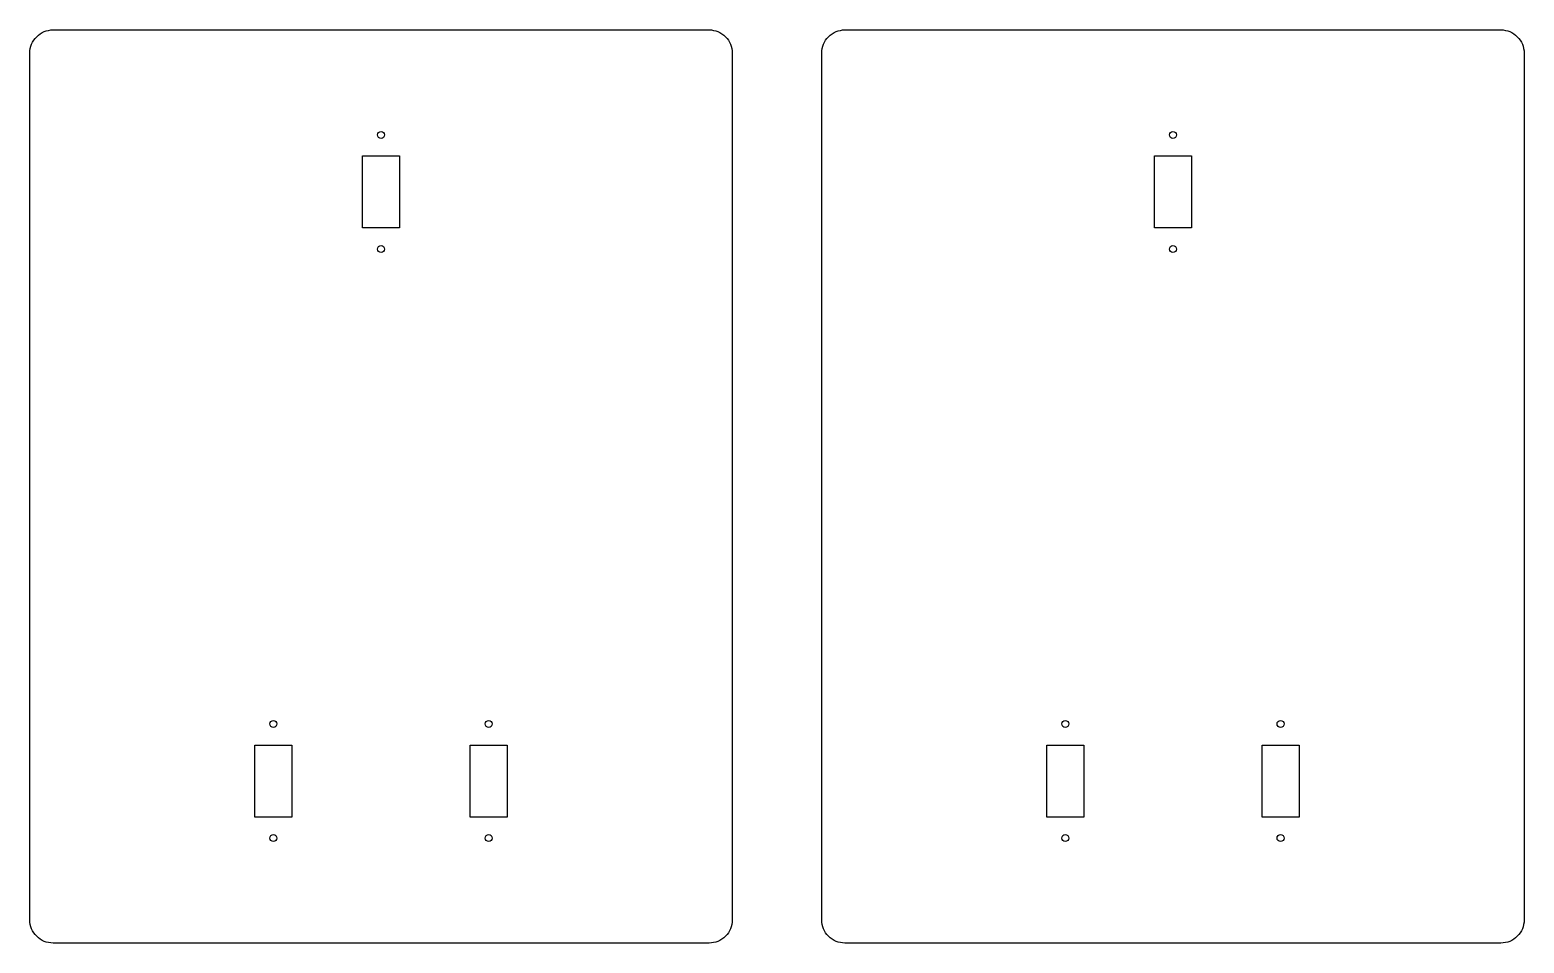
# Model space of a CAD drawing. Header units: millimetres. Extents: x 499 to 1350, y 260 to 780.
import ezdxf

# ---------------------------------------------------------------- set-up
doc = ezdxf.new("R2010")
doc.units = ezdxf.units.MM

msp = doc.modelspace()

# ---------------------------------------------------------------- linework, layer by layer
for p, q in [((688.74, 667.29), (688.74, 708.29)), ((688.74, 708.29), (709.74, 708.29)), ((709.74, 708.29), (709.74, 667.29)), ((1139.7, 667.29), (1139.7, 708.29)), ((1139.7, 708.29), (1160.7, 708.29)), ((1160.7, 708.29), (1160.7, 667.29)), ((709.74, 667.29), (688.74, 667.29)), ((1160.7, 667.29), (1139.7, 667.29)), ((627.44, 331.89), (627.44, 372.89)), ((627.44, 372.89), (648.44, 372.89)), ((648.44, 372.89), (648.44, 331.89)), ((750.04, 331.89), (750.04, 372.89)), ((750.04, 372.89), (771.04, 372.89)), ((771.04, 372.89), (771.04, 331.89)), ((1078.4, 331.89), (1078.4, 372.89)), ((1078.4, 372.89), (1099.4, 372.89)), ((1099.4, 372.89), (1099.4, 331.89)), ((1201, 331.89), (1201, 372.89)), ((1201, 372.89), (1222, 372.89)), ((1222, 372.89), (1222, 331.89)), ((648.44, 331.89), (627.44, 331.89)), ((771.04, 331.89), (750.04, 331.89)), ((1099.4, 331.89), (1078.4, 331.89)), ((1222, 331.89), (1201, 331.89))]:
    msp.add_line(p, q)
for points in [[(499.24, 766.89, -0.414214), (512.44, 780.09), (886.04, 780.09, -0.414214), (899.24, 766.89)], [(950.2, 766.89, -0.414214), (963.4, 780.09), (1337, 780.09, -0.414214), (1350.2, 766.89)], [(899.24, 766.89), (899.24, 273.29, -0.414214), (886.04, 260.09), (512.44, 260.09, -0.414214), (499.24, 273.29), (499.24, 766.89)], [(1350.2, 766.89), (1350.2, 273.29, -0.414214), (1337, 260.09), (963.4, 260.09, -0.414214), (950.2, 273.29), (950.2, 766.89)]]:
    msp.add_lwpolyline(points, format="xyb")
for centre in [(699.24, 720.29), (1150.2, 720.29), (699.24, 655.29), (1150.2, 655.29), (637.94, 384.89), (760.54, 384.89), (1088.9, 384.89), (1211.5, 384.89), (637.94, 319.89), (760.54, 319.89), (1088.9, 319.89), (1211.5, 319.89)]:
    msp.add_circle(centre, 2)

doc.saveas('drawing.dxf')
